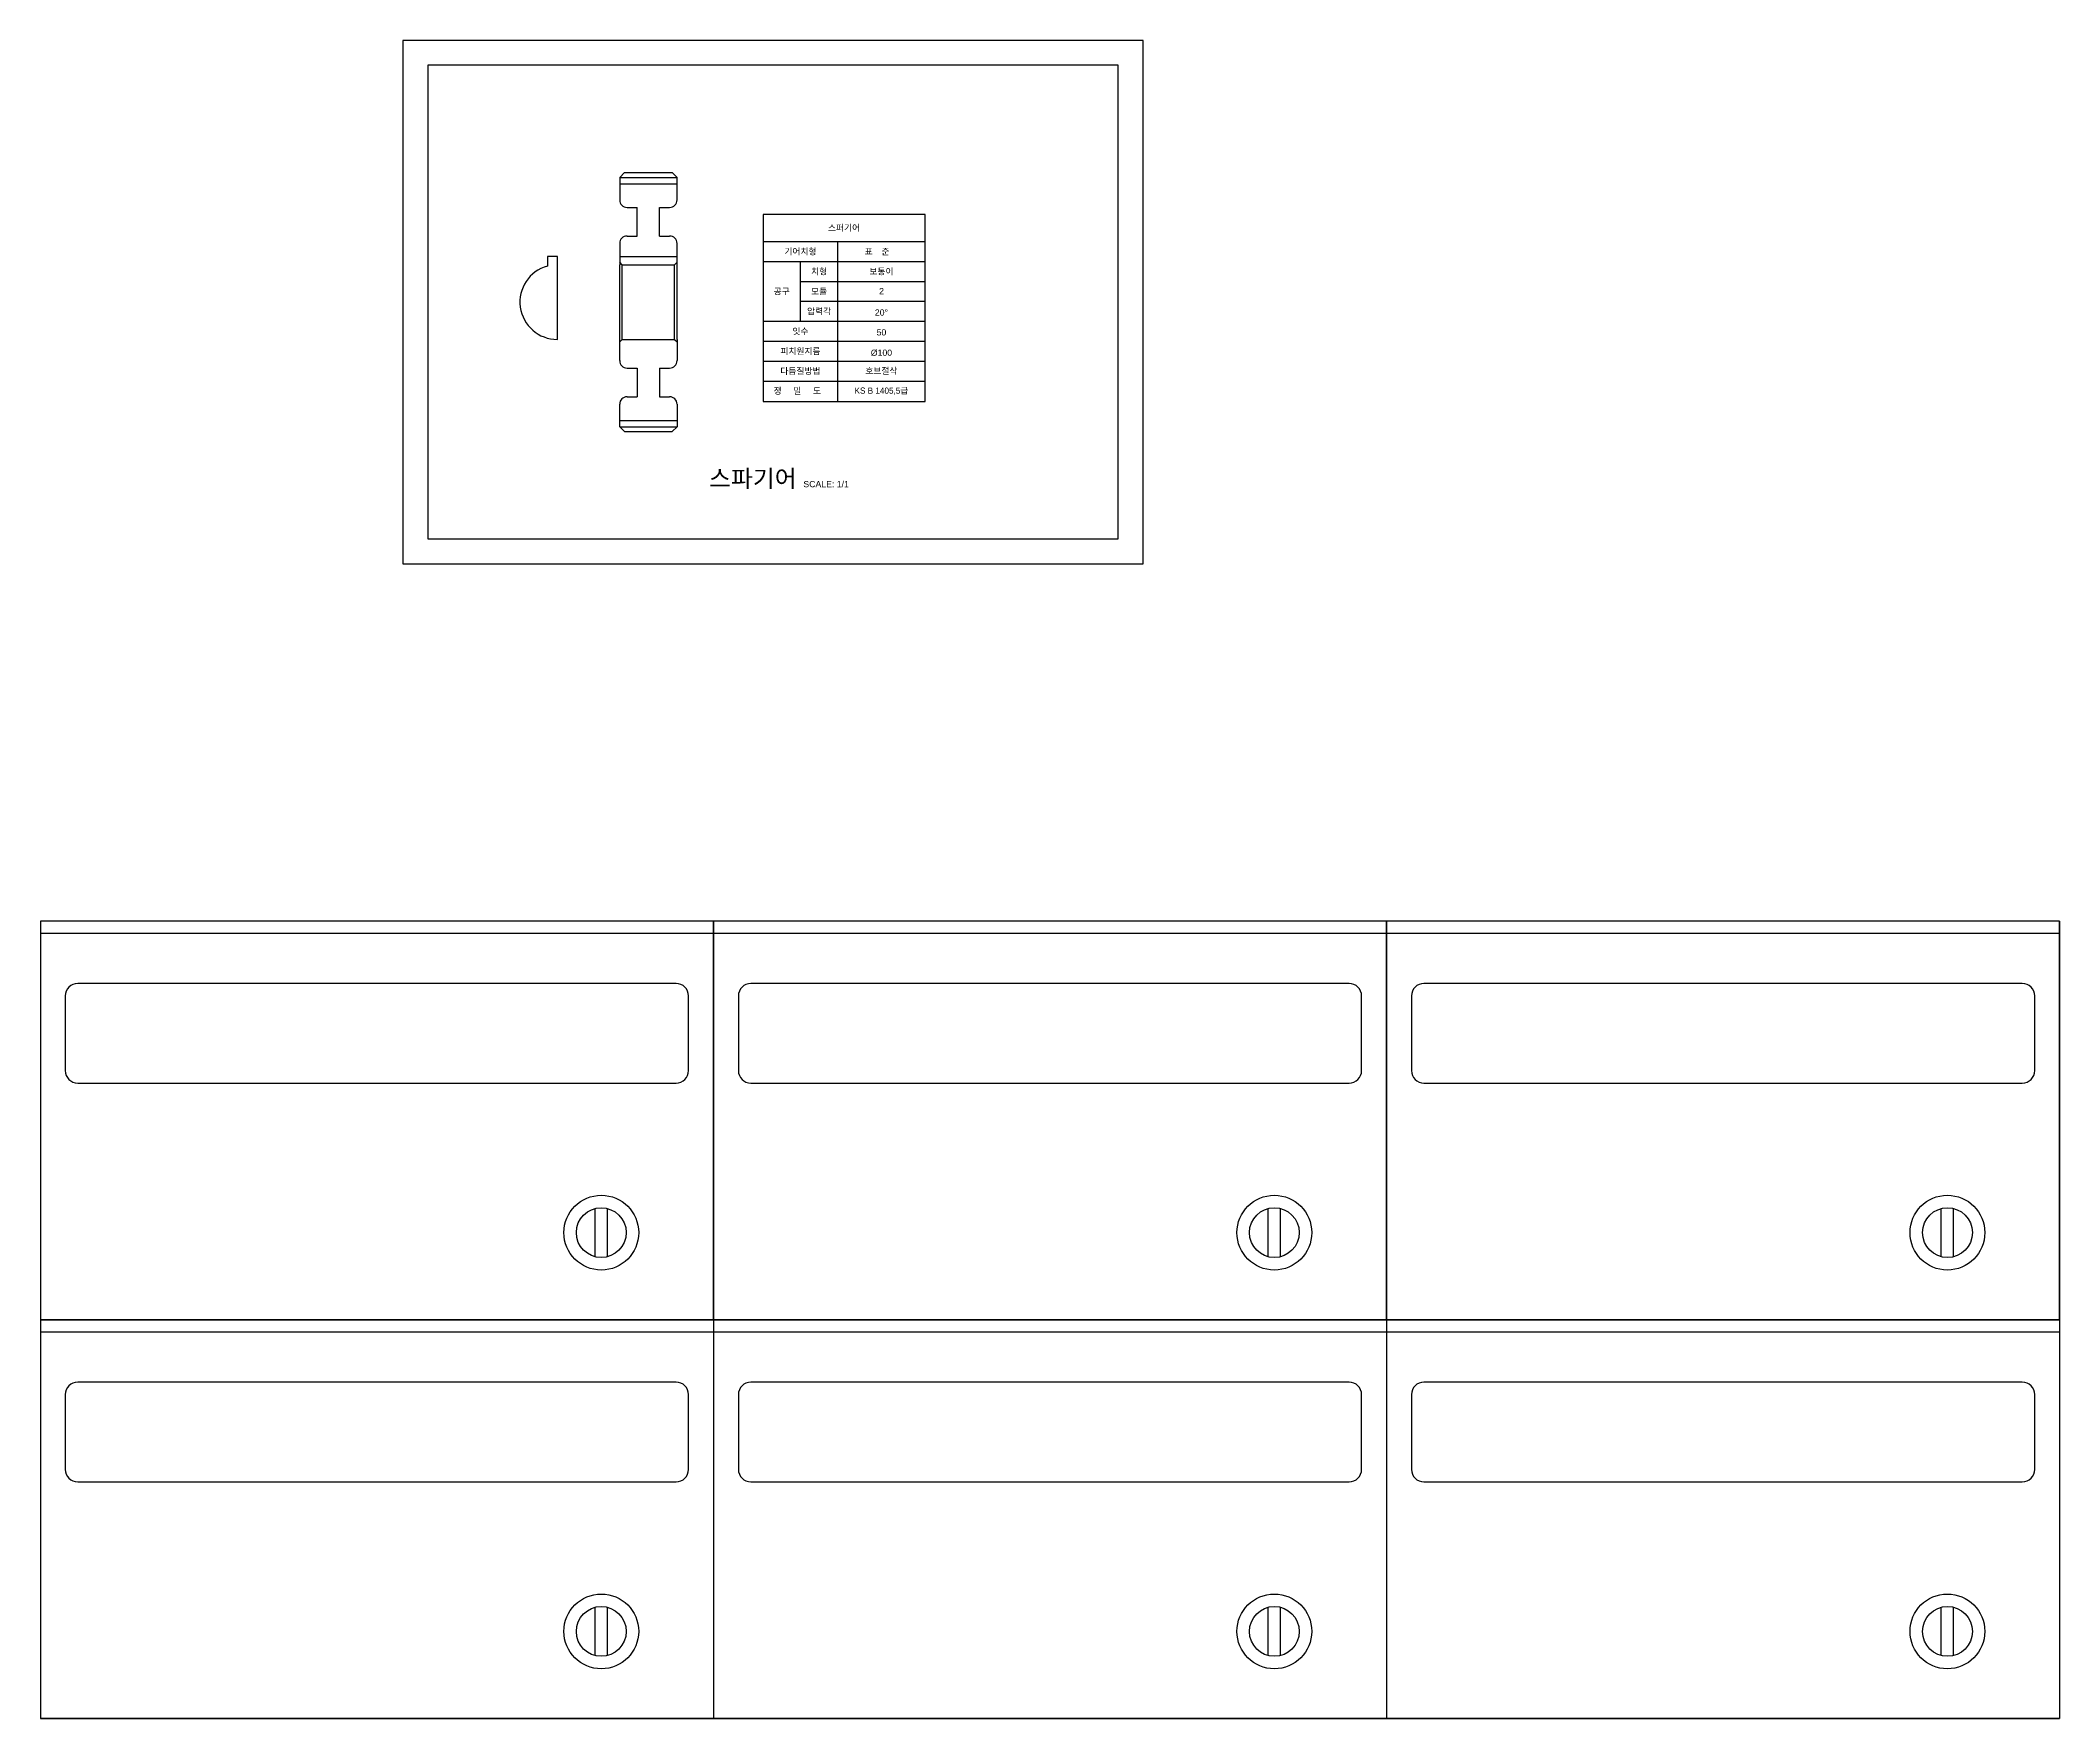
# Model space of a CAD drawing. Header units: millimetres. Extents: x 642 to 1452, y 1556 to 2230.
import ezdxf

# ---------------------------------------------------------------- set-up
doc = ezdxf.new("R2010")
doc.units = ezdxf.units.MM
doc.styles.get("Standard").update_dxf_attribs({"font": 'arial.ttf'})

msp = doc.modelspace()

# ---------------------------------------------------------------- linework, layer by layer
for p, q in [((874.64, 2174.78), (876.64, 2176.78)), ((874.64, 2174.78), (874.64, 2165.78)), ((874.64, 2174.78), (897.64, 2174.78)), ((874.64, 2172.28), (897.64, 2172.28)), ((876.64, 2176.78), (895.64, 2176.78)), ((897.64, 2174.78), (895.64, 2176.78)), ((897.64, 2165.78), (897.64, 2174.78)), ((877.64, 2162.78), (881.64, 2162.78)), ((881.64, 2151.28), (881.64, 2162.78)), ((890.64, 2162.78), (894.64, 2162.78)), ((890.64, 2151.28), (890.64, 2162.78)), ((997.15, 2159.94), (932.15, 2159.94)), ((932.15, 2159.94), (932.15, 2084.94)), ((997.15, 2084.94), (997.15, 2159.94)), ((874.64, 2148.28), (874.64, 2139.78)), ((877.64, 2151.28), (881.64, 2151.28)), ((890.64, 2151.28), (894.64, 2151.28)), ((897.64, 2139.78), (897.64, 2148.28)), ((997.15, 2148.94), (932.15, 2148.94)), ((962.15, 2084.94), (962.15, 2148.94)), ((849.64, 2143.08), (845.64, 2143.08)), ((845.64, 2143.08), (845.64, 2139.24)), ((849.64, 2139.78), (849.64, 2143.08)), ((849.64, 2124.78), (849.64, 2139.78)), ((874.64, 2143.08), (897.64, 2143.08)), ((875.64, 2139.78), (874.64, 2140.78)), ((874.64, 2124.78), (874.64, 2139.78)), ((875.64, 2124.78), (875.64, 2139.78)), ((875.64, 2139.78), (896.64, 2139.78)), ((896.64, 2139.78), (897.64, 2140.78)), ((896.64, 2124.78), (896.64, 2139.78)), ((897.64, 2124.78), (897.64, 2139.78)), ((997.15, 2140.94), (932.15, 2140.94)), ((947.15, 2116.94), (947.15, 2140.94)), ((997.15, 2132.94), (947.15, 2132.94)), ((849.64, 2109.78), (849.64, 2124.78)), ((874.64, 2109.78), (874.64, 2124.78)), ((875.64, 2109.78), (875.64, 2124.78)), ((896.64, 2109.78), (896.64, 2124.78)), ((897.64, 2109.78), (897.64, 2124.78)), ((997.15, 2124.94), (947.15, 2124.94)), ((997.15, 2116.94), (932.15, 2116.94)), ((875.64, 2109.78), (874.64, 2108.78)), ((874.64, 2101.28), (874.64, 2109.78)), ((875.64, 2109.78), (896.64, 2109.78)), ((896.64, 2109.78), (897.64, 2108.78)), ((897.64, 2109.78), (897.64, 2101.28)), ((997.15, 2108.94), (932.15, 2108.94)), ((877.64, 2098.28), (881.64, 2098.28)), ((881.64, 2098.28), (881.64, 2086.78)), ((890.64, 2098.28), (890.64, 2086.78)), ((890.64, 2098.28), (894.64, 2098.28)), ((997.15, 2100.94), (932.15, 2100.94)), ((997.15, 2092.94), (932.15, 2092.94)), ((874.64, 2074.78), (874.64, 2083.78)), ((877.64, 2086.78), (881.64, 2086.78)), ((890.64, 2086.78), (894.64, 2086.78)), ((897.64, 2083.78), (897.64, 2074.78)), ((932.15, 2084.94), (997.15, 2084.94)), ((874.64, 2077.28), (897.64, 2077.28)), ((874.64, 2074.78), (897.64, 2074.78)), ((874.64, 2074.78), (876.64, 2072.78)), ((897.64, 2074.78), (895.64, 2072.78)), ((876.64, 2072.78), (895.64, 2072.78)), ((912.26, 1876.38), (642.26, 1876.38)), ((642.26, 1876.38), (642.26, 1716.38)), ((912.26, 1871.38), (642.26, 1871.38)), ((912.26, 1716.38), (912.26, 1876.38)), ((912.26, 1876.38), (912.26, 1716.38)), ((1182.26, 1876.38), (912.26, 1876.38)), ((1182.26, 1871.38), (912.26, 1871.38)), ((1182.26, 1716.38), (1182.26, 1876.38)), ((1182.26, 1876.38), (1182.26, 1716.38)), ((1452.26, 1876.38), (1182.26, 1876.38)), ((1452.26, 1871.38), (1182.26, 1871.38)), ((1452.26, 1716.38), (1452.26, 1876.38)), ((1452.26, 1876.38), (1452.26, 1716.38)), ((897.26, 1851.38), (657.26, 1851.38)), ((1167.26, 1851.38), (927.26, 1851.38)), ((1437.26, 1851.38), (1197.26, 1851.38)), ((652.26, 1846.38), (652.26, 1816.38)), ((902.26, 1816.38), (902.26, 1846.38)), ((922.26, 1846.38), (922.26, 1816.38)), ((1172.26, 1816.38), (1172.26, 1846.38)), ((1192.26, 1846.38), (1192.26, 1816.38)), ((1442.26, 1816.38), (1442.26, 1846.38)), ((657.26, 1811.38), (897.26, 1811.38)), ((927.26, 1811.38), (1167.26, 1811.38)), ((1197.26, 1811.38), (1437.26, 1811.38)), ((864.76, 1741.69), (864.76, 1761.06)), ((869.76, 1741.69), (869.76, 1761.06)), ((1134.76, 1741.69), (1134.76, 1761.06)), ((1139.76, 1741.69), (1139.76, 1761.06)), ((1404.76, 1741.69), (1404.76, 1761.06)), ((1409.76, 1741.69), (1409.76, 1761.06)), ((642.26, 1716.38), (912.26, 1716.38)), ((912.26, 1716.38), (642.26, 1716.38)), ((642.26, 1716.38), (642.26, 1556.38)), ((912.26, 1711.38), (642.26, 1711.38)), ((912.26, 1716.38), (1182.26, 1716.38)), ((1182.26, 1716.38), (912.26, 1716.38)), ((1182.26, 1716.38), (912.26, 1716.38)), ((912.26, 1716.38), (912.26, 1556.38)), ((1182.26, 1711.38), (912.26, 1711.38)), ((1182.26, 1716.38), (1452.26, 1716.38)), ((1452.26, 1716.38), (1182.26, 1716.38)), ((1182.26, 1716.38), (1182.26, 1556.38)), ((1452.26, 1711.38), (1182.26, 1711.38)), ((1452.26, 1716.38), (1452.26, 1556.38)), ((652.26, 1686.38), (652.26, 1656.38)), ((897.26, 1691.38), (657.26, 1691.38)), ((902.26, 1656.38), (902.26, 1686.38)), ((922.26, 1686.38), (922.26, 1656.38)), ((1167.26, 1691.38), (927.26, 1691.38)), ((1172.26, 1656.38), (1172.26, 1686.38)), ((1192.26, 1686.38), (1192.26, 1656.38)), ((1437.26, 1691.38), (1197.26, 1691.38)), ((1442.26, 1656.38), (1442.26, 1686.38)), ((657.26, 1651.38), (897.26, 1651.38)), ((927.26, 1651.38), (1167.26, 1651.38)), ((1197.26, 1651.38), (1437.26, 1651.38)), ((864.76, 1581.69), (864.76, 1601.06)), ((869.76, 1581.69), (869.76, 1601.06)), ((1134.76, 1581.69), (1134.76, 1601.06)), ((1139.76, 1581.69), (1139.76, 1601.06)), ((1404.76, 1581.69), (1404.76, 1601.06)), ((1409.76, 1581.69), (1409.76, 1601.06)), ((642.26, 1556.38), (912.26, 1556.38)), ((912.26, 1556.38), (642.26, 1556.38)), ((912.26, 1556.38), (1182.26, 1556.38)), ((1182.26, 1556.38), (912.26, 1556.38)), ((1182.26, 1556.38), (1452.26, 1556.38)), ((1452.26, 1556.38), (1182.26, 1556.38))]:
    msp.add_line(p, q)
for points in [[(787.64, 2019.78), (1084.64, 2019.78), (1084.64, 2229.78), (787.64, 2229.78)], [(797.64, 2029.78), (1074.64, 2029.78), (1074.64, 2219.78), (797.64, 2219.78)]]:
    msp.add_lwpolyline(points, close=True)
for centre, radius in [((867.26, 1751.38), 15), ((1137.26, 1751.38), 15), ((1407.26, 1751.38), 15), ((867.26, 1751.38), 10), ((1137.26, 1751.38), 10), ((1407.26, 1751.38), 10), ((867.26, 1591.38), 15), ((1137.26, 1591.38), 15), ((1407.26, 1591.38), 15), ((867.26, 1591.38), 10), ((1137.26, 1591.38), 10), ((1407.26, 1591.38), 10)]:
    msp.add_circle(centre, radius)
for centre, radius, start, end in [((877.64, 2165.78), 3, 180, 270), ((894.64, 2165.78), 3, 270, 0), ((877.64, 2148.28), 3, 90, 180), ((894.64, 2148.28), 3, 0, 90), ((849.64, 2124.78), 15, 105.46601, 270), ((849.64, 2124.78), 15, 105.46601, 270), ((877.64, 2101.28), 3, 180, 270), ((894.64, 2101.28), 3, 270, 0), ((877.64, 2083.78), 3, 90, 180), ((894.64, 2083.78), 3, 0, 90), ((657.26, 1846.38), 5, 90, 180), ((897.26, 1846.38), 5, 0, 90), ((927.26, 1846.38), 5, 90, 180), ((1167.26, 1846.38), 5, 0, 90), ((1197.26, 1846.38), 5, 90, 180), ((1437.26, 1846.38), 5, 0, 90), ((657.26, 1816.38), 5, 180, 270), ((897.26, 1816.38), 5, 270, 0), ((927.26, 1816.38), 5, 180, 270), ((1167.26, 1816.38), 5, 270, 0), ((1197.26, 1816.38), 5, 180, 270), ((1437.26, 1816.38), 5, 270, 0), ((657.26, 1686.38), 5, 90, 180), ((897.26, 1686.38), 5, 0, 90), ((927.26, 1686.38), 5, 90, 180), ((1167.26, 1686.38), 5, 0, 90), ((1197.26, 1686.38), 5, 90, 180), ((1437.26, 1686.38), 5, 0, 90), ((657.26, 1656.38), 5, 180, 270), ((897.26, 1656.38), 5, 270, 0), ((927.26, 1656.38), 5, 180, 270), ((1167.26, 1656.38), 5, 270, 0), ((1197.26, 1656.38), 5, 180, 270), ((1437.26, 1656.38), 5, 270, 0)]:
    msp.add_arc(centre, radius, start, end)

# ---------------------------------------------------------------- texts
at = {"char_height": 2.5, "attachment_point": 5}
for s, width, insert in [('\\pxqc;{\\fGulim|b0|i0|c129|p50;스퍼기어}', 65, (964.65, 2154.44)), ('\\pxqc;{\\fGulim|b0|i0|c129|p50;기어치형}', 30, (947.15, 2144.94)), ('{\\fGulim|b0|i0|c129|p50;치형}', 15, (954.65, 2136.94)), ('\\pxqc;{\\fGulim|b0|i0|c129|p50;\\T2.1;표준}', 35, (979.65, 2144.94)), ('\\pxqc;{\\fGulim|b0|i0|c129|p50;보통이}', 35, (979.65, 2136.94)), ('{\\fGulim|b0|i0|c129|p50;공구}', 2.5, (939.65, 2128.94)), ('{\\fGulim|b0|i0|c129|p50;모듈}', 15, (954.65, 2128.94)), ('\\pxqc;2', 35, (979.7, 2129.18)), ('{\\fGulim|b0|i0|c129|p50;압력각}', 15, (954.65, 2120.94)), ('\\pxqc;{\\fGulim|b0|i0|c129|p50;잇수}', 30, (947.15, 2112.92)), ('\\pxqc;20%%D', 35, (979.65, 2120.58)), ('\\pxqc;{\\fGulim|b0|i0|c129|p50;피치원지름}', 30, (947.15, 2104.93)), ('\\pxqc;50', 35, (979.65, 2112.62)), ('{\\fGulim|b0|i0|c129|p50;다듬질방법}', 30, (947.15, 2096.94)), ('\\pxqc;{\\fGulim|b0|i0|c129|p50;호브절삭}', 35, (979.62, 2097.05)), ('\\pxqc;%%C100', 35, (979.65, 2104.41)), ('{\\fGulim|b0|i0|c129|p50;\\T2.45;정밀도}', 30, (948.22, 2089.01)), ('\\pxqc;{\\fGulim|b0|i0|c129|p50;KS B 1405,5급}', 35, (979.65, 2089.01)), ('\\pxqc;{\\fGulim|b0|i0|c129|p50;\\H2.8x;스파기어\\fArial|b0|i0|c0|p34; }SCALE: 1/1', 110.9388, (938.53, 2053.6))]:
    msp.add_mtext_dynamic_manual_height_columns(s, width=width, gutter_width=12.5, heights=[0], dxfattribs=dict(at, insert=insert))

doc.saveas('drawing.dxf')
